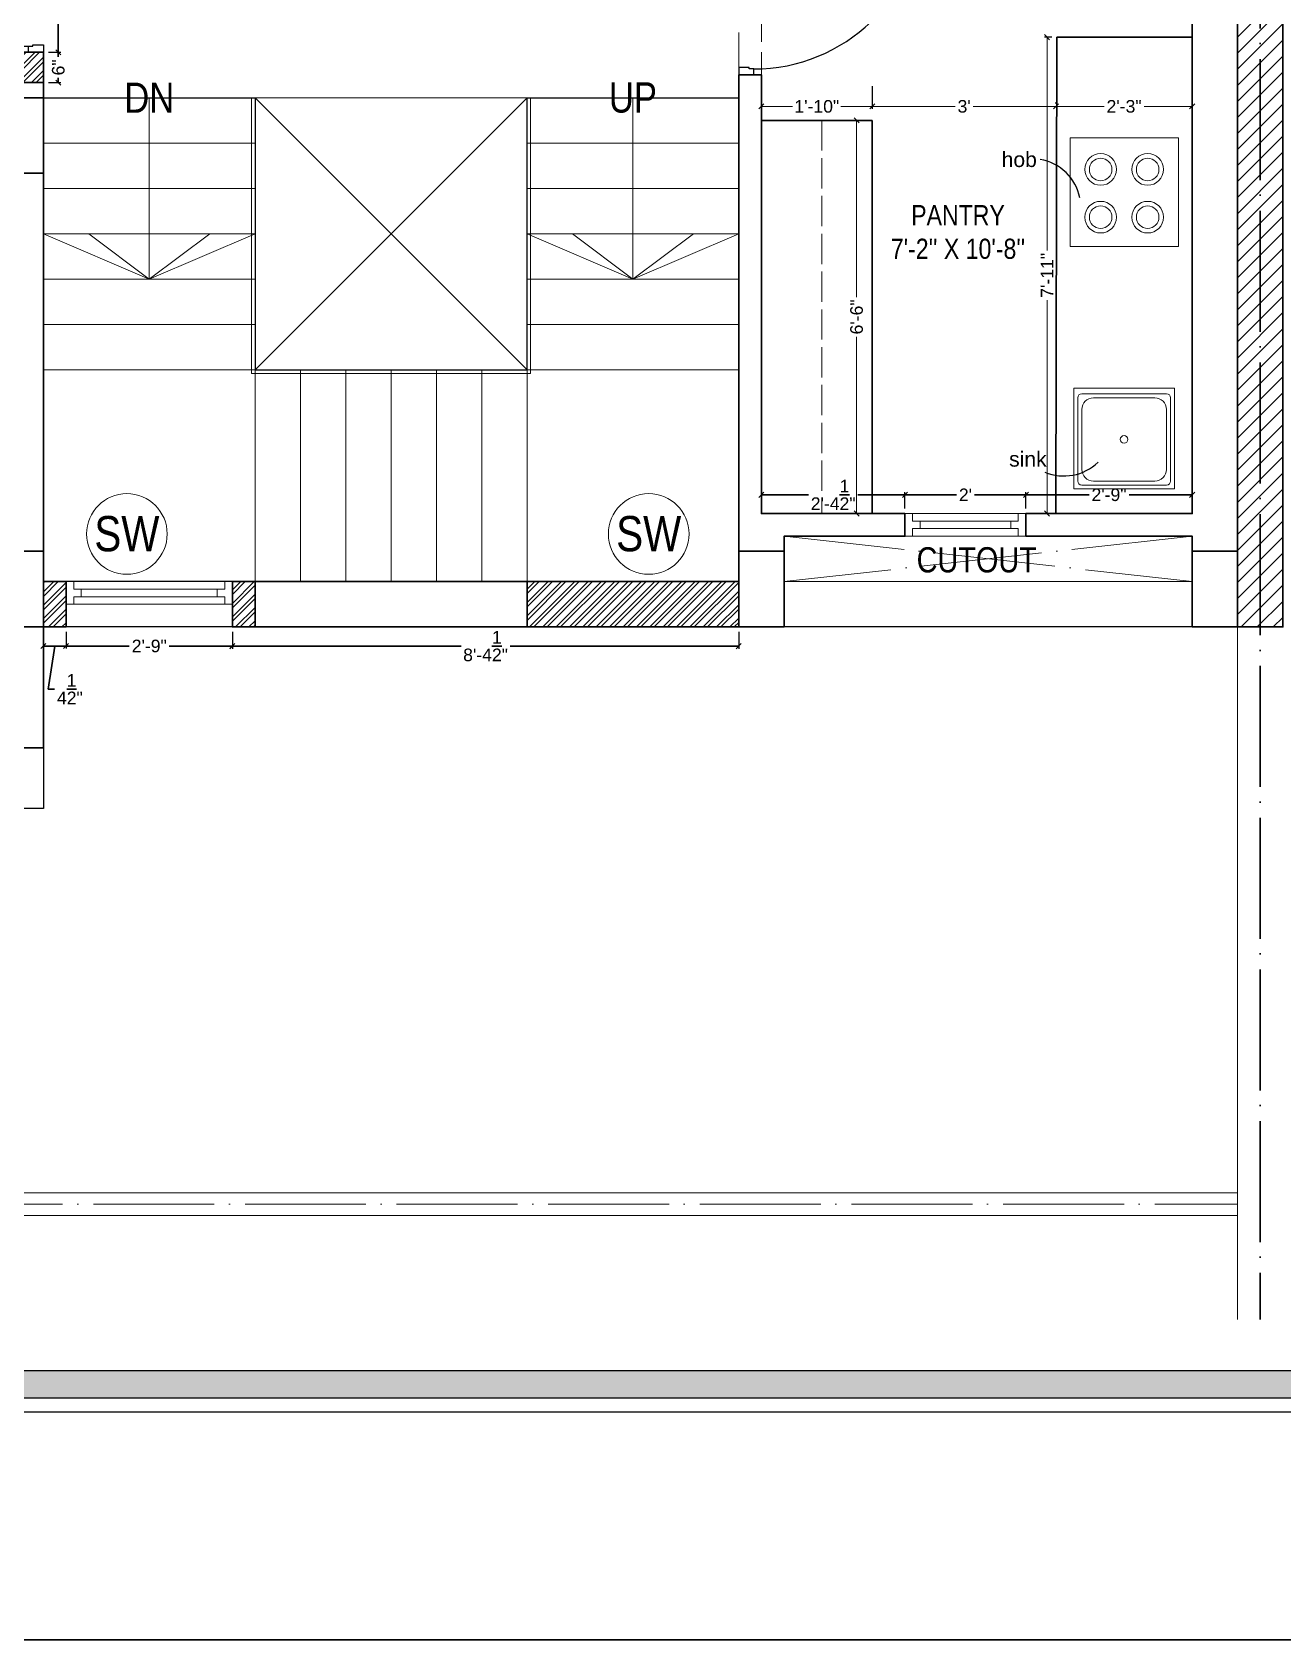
# Model space of a CAD drawing. Header units: millimetres. Extents: x 56222 to 154870, y -177588 to -121287.
# Drawn here: x 149229.4 to 149477.6, y -177588 to -177269 of the extents above; entities that cross this region are included whole.
import ezdxf

# ---------------------------------------------------------------- set-up
doc = ezdxf.new("R2010")
doc.units = ezdxf.units.MM
doc.header["$MEASUREMENT"] = 0
doc.header["$PDMODE"] = 35
doc.linetypes.add('ACAD_ISO02W100', pattern=[15, 12, -3])
doc.linetypes.add('ACAD_ISO04W100', pattern=[30, 24, -3, 0, -3])
doc.layers.get('Defpoints').update_dxf_attribs({"color": 220})
for name, color, linetype in [('AR DOOR', 40, 'Continuous'), ('AR ELE-5', 134, 'Continuous'), ('str coll', 6, 'Continuous')]:
    doc.layers.add(name, color=color, linetype=linetype)
for name, color, linetype, lineweight in [('COLUMN', 1, 'Continuous', 30), ('dim05', 1, 'Continuous', 13), ('FIRST FLOOR', 7, 'Continuous', 9), ('FIRST FLOOR ( TEXT )', 7, 'Continuous', 9), ('FIRST FLOOR_( PLine )_', 251, 'Continuous', 30), ('FIRST FLOOR_( STAIR )', 251, 'Continuous', 9), ('FURNITURE', 32, 'Continuous', 9), ('GROUND FLOOR', 7, 'Continuous', 9), ('GROUND FLOOR  ( DIM )', 7, 'Continuous', 9), ('GROUND FLOOR  ( HATCH )', 251, 'Continuous', 9), ('GROUND FLOOR  ( PLINE )', 251, 'Continuous', 30), ('Labelling', 1, 'Continuous', 25), ('NAME PLATE', 7, 'Continuous', 25), ('SECOND FLOOR ( DW_RAIL )', 7, 'Continuous', 9), ('wall', 7, 'Continuous', 30), ('X_PLOT', 1, 'Continuous', 9), ('XX~SLAB ( BEAM )~ ( DIM )', 7, 'Continuous', 9)]:
    doc.layers.add(name, color=color, linetype=linetype, lineweight=lineweight)
doc.layers.add('XX~SLAB ( PLINE )', color=251, linetype='Continuous', plot=False)
doc.styles.add('Arial', font='arial.ttf')
doc.styles.add("Cn_BT_0'-0", font='swissc.ttf')
doc.styles.add('Cn_BT_7', font='swissc.ttf', dxfattribs={"height": 7})
doc.styles.add('KATHA', font='swissc.ttf')
doc.styles.get("Standard").update_dxf_attribs({"font": 'arial.ttf', "height": 6})
doc.styles.add('style4', font='ARIALN.TTF')
doc.dimstyles.new('ISO-25', dxfattribs={"dimtxt": 2.5, "dimasz": 1, "dimexe": 0.5, "dimexo": 1, "dimtad": 0, "dimdec": 1, "dimlunit": 4, "dimtxsty": 'Standard', "dimblk": 'OBLIQUE', "dimcen": 2.5, "dimclrd": 1, "dimclre": 1, "dimclrt": 5, "dimadec": 0, "dimazin": 0, "dimtfac": 1, "dimtdec": 1, "dimtmove": 0, "dimatfit": 3, "dimfxl": 1, "dimlwd": -1, "dimarcsym": 0})

# ---------------------------------------------------------------- blocks, each defined once
blk = doc.blocks.new('LAYOUT FILE')
at = {"layer": 'NAME PLATE', "true_color": 0xd39e00}
h = blk.add_hatch(color=42, dxfattribs=at)
h.paths.add_polyline_path([(3346889.83, -513806.18), (3346889.83, -514260.7), (3347535.56, -514260.7), (3347535.56, -513806.18)])
h.paths.add_polyline_path([(3346894.36, -513810.71), (3347531.03, -513810.71), (3347531.03, -514256.17), (3346894.36, -514256.17)], flags=16)
at = {"layer": 'NAME PLATE', "color": 42, "true_color": 0xd39e00}
for points in [[(3346887.56, -513803.91), (3347537.83, -513803.91), (3347537.83, -514262.96), (3346887.56, -514262.96)], [(3346889.83, -513806.18), (3347535.56, -513806.18), (3347535.56, -514260.7), (3346889.83, -514260.7)], [(3346894.36, -513810.71), (3347531.03, -513810.71), (3347531.03, -514256.17), (3346894.36, -514256.17)]]:
    blk.add_lwpolyline(points, close=True, dxfattribs=at)
blk = doc.blocks.new('*U255')
for points in [[(0, 0), (0, 1120), (-30, 1120), (-30, 0)], [(40, 0), (0, 0), (0, -30), (-10, -30), (-10, -100), (40, -100)], [(-1160, 0), (-1120, 0), (-1120, -30), (-1110, -30), (-1110, -100), (-1160, -100)]]:
    blk.add_lwpolyline(points, close=True)
at = {"layer": 'AR ELE-5', "linetype": 'ByBlock', "ltscale": 15}
blk.add_arc((2, -1), 1122, 92.373, 179.9653, dxfattribs=at)
blk = doc.blocks.new('*U256')
for points in [[(-1160, 0), (-1120, 0), (-1120, 30), (-1110, 30), (-1110, 100), (-1160, 100)], [(0, 0), (0, -1120), (-30, -1120), (-30, 0)], [(40, 0), (0, 0), (0, 30), (-10, 30), (-10, 100), (40, 100)]]:
    blk.add_lwpolyline(points, close=True)
at = {"layer": 'AR ELE-5', "linetype": 'ByBlock', "ltscale": 15}
blk.add_arc((2, 1), 1122, 180.0347, 267.627, dxfattribs=at)
blk = doc.blocks.new("SINK 20'' X 20''")
at = {"layer": 'FURNITURE'}
for p, q in [((3351628.98, -518299.55), (3351628.98, -518283)), ((3351629.75, -518282.23), (3351646.6, -518282.23)), ((3351632.08, -518283), (3351644.24, -518283)), ((3351647.38, -518283), (3351647.38, -518299.55)), ((3351629.75, -518297.22), (3351629.75, -518285.33)), ((3351646.57, -518285.33), (3351646.57, -518297.22)), ((3351644.24, -518299.55), (3351632.08, -518299.55)), ((3351646.6, -518300.32), (3351629.75, -518300.32))]:
    blk.add_line(p, q, dxfattribs=at)
blk.add_lwpolyline([(3351648.16, -518281.09), (3351628.16, -518281.09), (3351628.16, -518301.09), (3351648.16, -518301.09)], close=True, dxfattribs=at)
blk.add_circle((3351638.16, -518291.28), 0.762, dxfattribs=at)
for centre, radius, start, end in [((3351629.75, -518283), 0.775, 90, 180), ((3351632.08, -518285.33), 2.32, 90, 180), ((3351644.24, -518285.33), 2.32, 0, 90), ((3351646.6, -518283), 0.775, 0, 90), ((3351629.75, -518299.55), 0.775, 180, 270), ((3351632.08, -518297.22), 2.32, 180, 270), ((3351644.24, -518297.22), 2.32, 270, 0), ((3351646.6, -518299.55), 0.775, 270, 0)]:
    blk.add_arc(centre, radius, start, end, dxfattribs=at)
blk = doc.blocks.new('sf sfs')
at = {"layer": 'FURNITURE'}
blk.add_line((3348685.97, -514612.12), (3348664.42, -514612.12), dxfattribs=at)
blk.add_lwpolyline([(3348664.42, -514612.12), (3348664.42, -514590.57), (3348685.97, -514590.57), (3348685.97, -514612.12)], dxfattribs=at)
for centre, radius in [((3348670.49, -514596.83), 3.14), ((3348670.49, -514596.83), 2.24), ((3348679.82, -514596.83), 3.14), ((3348679.82, -514596.83), 2.24), ((3348670.49, -514606.3), 3.14), ((3348670.49, -514606.3), 2.24), ((3348679.82, -514606.3), 3.14), ((3348679.82, -514606.3), 2.24)]:
    blk.add_circle(centre, radius, dxfattribs=at)
blk = doc.blocks.new('_Oblique')
at = {"layer": 'wall', "color": 0, "lineweight": -2}
blk.add_line((-0.5, -0.5), (0.5, 0.5), dxfattribs=at)
blk = doc.blocks.new('*D445')
at = {"layer": 'Defpoints', "color": 0, "transparency": 16777216}
for p in [(149374.14, -177278.73), (149396.14, -177278.73), (149396.14, -177283.78)]:
    blk.add_point(p, dxfattribs=at)
at = {"layer": 'dim05', "color": 1, "linetype": 'Continuous', "lineweight": -2, "transparency": 16777216}
for p, q in [((149374.14, -177279.73), (149374.14, -177284.28)), ((149396.14, -177279.73), (149396.14, -177284.28))]:
    blk.add_line(p, q, dxfattribs=at)
at = {"layer": 'dim05', "color": 1, "linetype": 'Continuous', "transparency": 16777216}
for p, q in [((149374.14, -177283.78), (149380.34, -177283.78)), ((149396.14, -177283.78), (149389.94, -177283.78))]:
    blk.add_line(p, q, dxfattribs=at)
at = {"layer": 'dim05', "color": 1, "transparency": 16777216, "rotation": 180}
blk.add_blockref('_Oblique', (149374.14, -177283.78), dxfattribs=at)
at = {"layer": 'dim05', "color": 1, "transparency": 16777216}
blk.add_blockref('_Oblique', (149396.14, -177283.78), dxfattribs=at)
at = {"layer": 'dim05', "color": 5, "lineweight": 25, "transparency": 16777216, "insert": (149385.14, -177283.78), "char_height": 2.5, "attachment_point": 5, "style": 'Arial'}
blk.add_mtext('1\'-10"', dxfattribs=at)
blk = doc.blocks.new('*D446')
at = {"layer": 'Defpoints', "color": 0, "transparency": 16777216}
for p in [(149396.14, -177278.73), (149432.61, -177283.78), (149432.61, -177283.9)]:
    blk.add_point(p, dxfattribs=at)
at = {"layer": 'dim05', "color": 1, "linetype": 'Continuous', "lineweight": -2, "transparency": 16777216}
for p, q in [((149396.14, -177279.73), (149396.14, -177284.28)), ((149432.61, -177282.9), (149432.61, -177283.28))]:
    blk.add_line(p, q, dxfattribs=at)
at = {"layer": 'dim05', "color": 1, "linetype": 'Continuous', "transparency": 16777216}
for p, q in [((149396.14, -177283.78), (149412.6, -177283.78)), ((149432.61, -177283.78), (149416.15, -177283.78))]:
    blk.add_line(p, q, dxfattribs=at)
at = {"layer": 'dim05', "color": 1, "transparency": 16777216, "rotation": 180}
blk.add_blockref('_Oblique', (149396.14, -177283.78), dxfattribs=at)
at = {"layer": 'dim05', "color": 1, "transparency": 16777216}
blk.add_blockref('_Oblique', (149432.61, -177283.78), dxfattribs=at)
at = {"layer": 'dim05', "color": 5, "lineweight": 25, "transparency": 16777216, "insert": (149414.38, -177283.78), "char_height": 2.5, "attachment_point": 5, "style": 'Arial'}
blk.add_mtext("3'", dxfattribs=at)
blk = doc.blocks.new('*D447')
at = {"layer": 'Defpoints', "color": 0, "transparency": 16777216}
for p in [(149432.61, -177283.9), (149459.64, -177283.78), (149459.64, -177284.16)]:
    blk.add_point(p, dxfattribs=at)
at = {"layer": 'dim05', "color": 1, "linetype": 'Continuous', "lineweight": -2, "transparency": 16777216}
for p, q in [((149432.61, -177282.9), (149432.61, -177283.28)), ((149459.64, -177283.16), (149459.64, -177283.28))]:
    blk.add_line(p, q, dxfattribs=at)
at = {"layer": 'dim05', "color": 1, "linetype": 'Continuous', "transparency": 16777216}
for p, q in [((149432.61, -177283.78), (149442.16, -177283.78)), ((149459.64, -177283.78), (149450.1, -177283.78))]:
    blk.add_line(p, q, dxfattribs=at)
at = {"layer": 'dim05', "color": 1, "transparency": 16777216, "rotation": 180}
blk.add_blockref('_Oblique', (149432.61, -177283.78), dxfattribs=at)
at = {"layer": 'dim05', "color": 1, "transparency": 16777216}
blk.add_blockref('_Oblique', (149459.64, -177283.78), dxfattribs=at)
at = {"layer": 'dim05', "color": 5, "lineweight": 25, "transparency": 16777216, "insert": (149446.13, -177283.78), "char_height": 2.5, "attachment_point": 5, "style": 'Arial'}
blk.add_mtext('2\'-3"', dxfattribs=at)
blk = doc.blocks.new('*D448')
at = {"layer": 'Defpoints', "color": 0, "transparency": 16777216}
for p in [(149396.14, -177286.54), (149393.04, -177364.54), (149396.14, -177364.54)]:
    blk.add_point(p, dxfattribs=at)
at = {"layer": 'dim05', "color": 1, "linetype": 'Continuous', "lineweight": -2, "transparency": 16777216}
for p, q in [((149395.14, -177286.54), (149392.54, -177286.54)), ((149395.14, -177364.54), (149392.54, -177364.54))]:
    blk.add_line(p, q, dxfattribs=at)
at = {"layer": 'dim05', "color": 1, "linetype": 'Continuous', "transparency": 16777216}
for p, q in [((149393.04, -177286.54), (149393.04, -177321.59)), ((149393.04, -177364.54), (149393.04, -177329.5))]:
    blk.add_line(p, q, dxfattribs=at)
at = {"layer": 'dim05', "color": 1, "transparency": 16777216}
for p, rotation in [((149393.04, -177286.54), 90), ((149393.04, -177364.54), 270)]:
    blk.add_blockref('_Oblique', p, dxfattribs=dict(at, rotation=rotation))
at = {"layer": 'dim05', "color": 5, "lineweight": 25, "transparency": 16777216, "insert": (149393.04, -177325.54), "char_height": 2.5, "attachment_point": 5, "rotation": 90, "style": 'Arial'}
blk.add_mtext('6\'-6"', dxfattribs=at)
blk = doc.blocks.new('*D449')
at = {"layer": 'Defpoints', "color": 0, "transparency": 16777216}
for p in [(149432.77, -177270.04), (149430.85, -177364.54), (149432.64, -177364.54)]:
    blk.add_point(p, dxfattribs=at)
at = {"layer": 'dim05', "color": 1, "linetype": 'Continuous', "lineweight": -2, "transparency": 16777216}
for p, q in [((149431.77, -177270.04), (149430.35, -177270.04)), ((149431.64, -177364.54), (149430.35, -177364.54))]:
    blk.add_line(p, q, dxfattribs=at)
at = {"layer": 'dim05', "color": 1, "linetype": 'Continuous', "transparency": 16777216}
for p, q in [((149430.85, -177270.04), (149430.85, -177312.38)), ((149430.85, -177364.54), (149430.85, -177322.2))]:
    blk.add_line(p, q, dxfattribs=at)
at = {"layer": 'dim05', "color": 1, "transparency": 16777216}
for p, rotation in [((149430.85, -177270.04), 90), ((149430.85, -177364.54), 270)]:
    blk.add_blockref('_Oblique', p, dxfattribs=dict(at, rotation=rotation))
at = {"layer": 'dim05', "color": 5, "lineweight": 25, "transparency": 16777216, "insert": (149430.85, -177317.29), "char_height": 2.5, "attachment_point": 5, "rotation": 90, "style": 'Arial'}
blk.add_mtext('7\'-11"', dxfattribs=at)
blk = doc.blocks.new('*D501')
at = {"layer": 'Defpoints', "color": 0, "transparency": 16777216}
for p in [(149236.14, -177387.04), (149269.14, -177387.04), (149269.14, -177390.84)]:
    blk.add_point(p, dxfattribs=at)
at = {"layer": 'dim05', "color": 5, "linetype": 'Continuous', "lineweight": -2, "transparency": 16777216}
for p, q in [((149236.14, -177388.04), (149236.14, -177391.34)), ((149269.14, -177388.04), (149269.14, -177391.34))]:
    blk.add_line(p, q, dxfattribs=at)
at = {"layer": 'dim05', "color": 5, "linetype": 'Continuous', "lineweight": 30, "transparency": 16777216}
for p, q in [((149236.14, -177390.84), (149248.67, -177390.84)), ((149269.14, -177390.84), (149256.61, -177390.84))]:
    blk.add_line(p, q, dxfattribs=at)
at = {"layer": 'dim05', "color": 5, "lineweight": 30, "transparency": 16777216, "rotation": 180}
blk.add_blockref('_Oblique', (149236.14, -177390.84), dxfattribs=at)
at = {"layer": 'dim05', "color": 5, "lineweight": 30, "transparency": 16777216}
blk.add_blockref('_Oblique', (149269.14, -177390.84), dxfattribs=at)
at = {"layer": 'dim05', "color": 5, "lineweight": 30, "transparency": 16777216, "insert": (149252.64, -177390.84), "char_height": 2.5, "attachment_point": 5, "style": 'Arial'}
blk.add_mtext('2\'-9"', dxfattribs=at)
blk = doc.blocks.new('*D502')
at = {"layer": 'Defpoints', "color": 0, "transparency": 16777216}
for p in [(149402.64, -177360.84), (149374.14, -177364.54), (149402.64, -177364.54)]:
    blk.add_point(p, dxfattribs=at)
at = {"layer": 'dim05', "color": 5, "linetype": 'Continuous', "lineweight": -2, "transparency": 16777216}
for p, q in [((149374.14, -177363.54), (149374.14, -177360.34)), ((149402.64, -177363.54), (149402.64, -177360.34))]:
    blk.add_line(p, q, dxfattribs=at)
at = {"layer": 'dim05', "color": 5, "linetype": 'Continuous', "lineweight": 30, "transparency": 16777216}
for p, q in [((149374.14, -177360.84), (149383.51, -177360.84)), ((149402.64, -177360.84), (149393.27, -177360.84))]:
    blk.add_line(p, q, dxfattribs=at)
at = {"layer": 'dim05', "color": 5, "lineweight": 30, "transparency": 16777216, "rotation": 180}
blk.add_blockref('_Oblique', (149374.14, -177360.84), dxfattribs=at)
at = {"layer": 'dim05', "color": 5, "lineweight": 30, "transparency": 16777216}
blk.add_blockref('_Oblique', (149402.64, -177360.84), dxfattribs=at)
at = {"layer": 'dim05', "color": 5, "lineweight": 30, "transparency": 16777216, "insert": (149388.39, -177360.84), "char_height": 2.5, "attachment_point": 5, "style": 'Arial'}
blk.add_mtext('2\'-4{\\H1x;\\S1/2;}"', dxfattribs=at)
blk = doc.blocks.new('*D503')
at = {"layer": 'Defpoints', "color": 0, "transparency": 16777216}
for p in [(149426.64, -177360.84), (149402.64, -177364.54), (149426.64, -177364.54)]:
    blk.add_point(p, dxfattribs=at)
at = {"layer": 'dim05', "color": 5, "linetype": 'Continuous', "lineweight": -2, "transparency": 16777216}
for p, q in [((149402.64, -177363.54), (149402.64, -177360.34)), ((149426.64, -177363.54), (149426.64, -177360.34))]:
    blk.add_line(p, q, dxfattribs=at)
at = {"layer": 'dim05', "color": 5, "linetype": 'Continuous', "lineweight": 30, "transparency": 16777216}
for p, q in [((149402.64, -177360.84), (149412.84, -177360.84)), ((149426.64, -177360.84), (149416.44, -177360.84))]:
    blk.add_line(p, q, dxfattribs=at)
at = {"layer": 'dim05', "color": 5, "lineweight": 30, "transparency": 16777216, "rotation": 180}
blk.add_blockref('_Oblique', (149402.64, -177360.84), dxfattribs=at)
at = {"layer": 'dim05', "color": 5, "lineweight": 30, "transparency": 16777216}
blk.add_blockref('_Oblique', (149426.64, -177360.84), dxfattribs=at)
at = {"layer": 'dim05', "color": 5, "lineweight": 30, "transparency": 16777216, "insert": (149414.64, -177360.84), "char_height": 2.5, "attachment_point": 5, "style": 'Arial'}
blk.add_mtext("2'", dxfattribs=at)
blk = doc.blocks.new('*D504')
at = {"layer": 'Defpoints', "color": 0, "transparency": 16777216}
for p in [(149459.64, -177360.84), (149426.64, -177364.54), (149459.64, -177364.54)]:
    blk.add_point(p, dxfattribs=at)
at = {"layer": 'dim05', "color": 5, "linetype": 'Continuous', "lineweight": -2, "transparency": 16777216}
for p, q in [((149426.64, -177363.54), (149426.64, -177360.34)), ((149459.64, -177363.54), (149459.64, -177360.34))]:
    blk.add_line(p, q, dxfattribs=at)
at = {"layer": 'dim05', "color": 5, "linetype": 'Continuous', "lineweight": 30, "transparency": 16777216}
for p, q in [((149426.64, -177360.84), (149439.17, -177360.84)), ((149459.64, -177360.84), (149447.11, -177360.84))]:
    blk.add_line(p, q, dxfattribs=at)
at = {"layer": 'dim05', "color": 5, "lineweight": 30, "transparency": 16777216, "rotation": 180}
blk.add_blockref('_Oblique', (149426.64, -177360.84), dxfattribs=at)
at = {"layer": 'dim05', "color": 5, "lineweight": 30, "transparency": 16777216}
blk.add_blockref('_Oblique', (149459.64, -177360.84), dxfattribs=at)
at = {"layer": 'dim05', "color": 5, "lineweight": 30, "transparency": 16777216, "insert": (149443.14, -177360.84), "char_height": 2.5, "attachment_point": 5, "style": 'Arial'}
blk.add_mtext('2\'-9"', dxfattribs=at)
blk = doc.blocks.new('*D505')
at = {"layer": 'Defpoints', "color": 0, "transparency": 16777216}
for p in [(149269.14, -177387.04), (149369.64, -177387.04), (149369.64, -177390.86)]:
    blk.add_point(p, dxfattribs=at)
at = {"layer": 'dim05', "color": 5, "linetype": 'Continuous', "lineweight": -2, "transparency": 16777216}
for p, q in [((149269.14, -177388.04), (149269.14, -177391.36)), ((149369.64, -177388.04), (149369.64, -177391.36))]:
    blk.add_line(p, q, dxfattribs=at)
at = {"layer": 'dim05', "color": 5, "linetype": 'Continuous', "lineweight": 30, "transparency": 16777216}
for p, q in [((149269.14, -177390.86), (149314.53, -177390.86)), ((149369.64, -177390.86), (149324.25, -177390.86))]:
    blk.add_line(p, q, dxfattribs=at)
at = {"layer": 'dim05', "color": 5, "lineweight": 30, "transparency": 16777216, "rotation": 180}
blk.add_blockref('_Oblique', (149269.14, -177390.86), dxfattribs=at)
at = {"layer": 'dim05', "color": 5, "lineweight": 30, "transparency": 16777216}
blk.add_blockref('_Oblique', (149369.64, -177390.86), dxfattribs=at)
at = {"layer": 'dim05', "color": 5, "lineweight": 30, "transparency": 16777216, "insert": (149319.39, -177390.86), "char_height": 2.5, "attachment_point": 5, "style": 'Arial'}
blk.add_mtext('8\'-4{\\H1x;\\S1/2;}"', dxfattribs=at)
blk = doc.blocks.new('*D511')
at = {"layer": 'Defpoints', "color": 0, "transparency": 16777216}
for p in [(149231.64, -177273.04), (149234.59, -177273.04), (149231.64, -177279.04)]:
    blk.add_point(p, dxfattribs=at)
at = {"layer": 'dim05', "color": 5, "linetype": 'Continuous', "lineweight": -2, "transparency": 16777216}
for p, q in [((149232.64, -177273.04), (149235.09, -177273.04)), ((149232.64, -177279.04), (149235.09, -177279.04))]:
    blk.add_line(p, q, dxfattribs=at)
at = {"layer": 'dim05', "color": 5, "linetype": 'Continuous', "lineweight": 30, "transparency": 16777216}
for p, q in [((149234.59, -177273.04), (149234.59, -177273.97)), ((149234.59, -177279.04), (149234.59, -177278.11))]:
    blk.add_line(p, q, dxfattribs=at)
at = {"layer": 'dim05', "color": 5, "lineweight": 30, "transparency": 16777216}
for p, rotation in [((149234.59, -177273.04), 90), ((149234.59, -177279.04), 270)]:
    blk.add_blockref('_Oblique', p, dxfattribs=dict(at, rotation=rotation))
at = {"layer": 'dim05', "color": 5, "lineweight": 30, "transparency": 16777216, "insert": (149234.59, -177276.04), "char_height": 2.5, "attachment_point": 5, "rotation": 90, "style": 'Arial'}
blk.add_mtext('6"', dxfattribs=at)
blk = doc.blocks.new('*D512')
at = {"layer": 'Defpoints', "color": 0, "transparency": 16777216}
for p in [(149234.59, -177237.04), (149234.59, -177237.04), (149231.64, -177273.04)]:
    blk.add_point(p, dxfattribs=at)
at = {"layer": 'dim05', "color": 5, "linetype": 'Continuous', "lineweight": 30, "transparency": 16777216}
for p, q in [((149234.59, -177237.04), (149234.59, -177253.27)), ((149234.59, -177273.04), (149234.59, -177256.82))]:
    blk.add_line(p, q, dxfattribs=at)
at = {"layer": 'dim05', "color": 5, "linetype": 'Continuous', "lineweight": -2, "transparency": 16777216}
for p, q in [((149235.59, -177237.04), (149235.09, -177237.04)), ((149232.64, -177273.04), (149235.09, -177273.04))]:
    blk.add_line(p, q, dxfattribs=at)
at = {"layer": 'dim05', "color": 5, "lineweight": 30, "transparency": 16777216}
for p, rotation in [((149234.59, -177237.04), 90), ((149234.59, -177273.04), 270)]:
    blk.add_blockref('_Oblique', p, dxfattribs=dict(at, rotation=rotation))
at = {"layer": 'dim05', "color": 5, "lineweight": 30, "transparency": 16777216, "insert": (149234.59, -177255.04), "char_height": 2.5, "attachment_point": 5, "rotation": 90, "style": 'Arial'}
blk.add_mtext("3'", dxfattribs=at)
blk = doc.blocks.new('*D573')
at = {"layer": 'Defpoints', "color": 0, "transparency": 16777216}
for p in [(149231.64, -177387.04), (149236.14, -177387.04), (149231.64, -177390.84)]:
    blk.add_point(p, dxfattribs=at)
at = {"layer": 'dim05', "color": 5, "linetype": 'Continuous', "lineweight": -2, "transparency": 16777216}
for p, q in [((149231.64, -177388.04), (149231.64, -177391.34)), ((149236.14, -177388.04), (149236.14, -177391.34))]:
    blk.add_line(p, q, dxfattribs=at)
at = {"layer": 'dim05', "color": 5, "linetype": 'Continuous', "lineweight": 30, "transparency": 16777216}
for p, q in [((149236.14, -177390.84), (149231.64, -177390.84)), ((149233.89, -177390.84), (149232.6, -177399.38)), ((149232.6, -177399.38), (149233.85, -177399.38))]:
    blk.add_line(p, q, dxfattribs=at)
at = {"layer": 'dim05', "color": 5, "lineweight": 30, "transparency": 16777216, "rotation": 180}
blk.add_blockref('_Oblique', (149231.64, -177390.84), dxfattribs=at)
at = {"layer": 'dim05', "color": 5, "lineweight": 30, "transparency": 16777216}
blk.add_blockref('_Oblique', (149236.14, -177390.84), dxfattribs=at)
at = {"layer": 'dim05', "color": 5, "lineweight": 30, "transparency": 16777216, "insert": (149236.88, -177399.38), "char_height": 2.5, "attachment_point": 5, "style": 'Arial'}
blk.add_mtext('4{\\H1x;\\S1/2;}"', dxfattribs=at)

msp = doc.modelspace()

# ---------------------------------------------------------------- hatches: boundary and pattern name
at = {"layer": 'GROUND FLOOR  ( HATCH )'}
h = msp.add_hatch(dxfattribs=at)
h.set_pattern_fill('ANSI31', color=6, scale=18, style=0)
h.set_pattern_definition([(45, (32936.9576, -14773.8683), (-1.590990258, 1.590990258), [])])
h.paths.add_polyline_path([(149477.6435, -177043.5427), (149468.6435, -177043.5427), (149468.6436, -177387.0427), (149477.6435, -177387.0427)])
at = {"layer": 'GROUND FLOOR  ( PLINE )', "lineweight": 5}
h = msp.add_hatch(dxfattribs=at)
h.set_pattern_fill('ANSI32', color=3, scale=5)
h.paths.add_polyline_path([(149231.6435, -177273.0427), (149227.1435, -177273.0427), (149227.1435, -177279.0427), (149231.6435, -177279.0427)])
h = msp.add_hatch(dxfattribs=at)
h.set_pattern_fill('ANSI32', color=3, scale=5)
h.paths.add_polyline_path([(149236.1435, -177378.0427), (149231.6435, -177378.0427), (149231.6435, -177387.0427), (149236.1435, -177387.0427)])
h.paths.add_polyline_path([(149273.6435, -177378.0427), (149269.1435, -177378.0427), (149269.1435, -177387.0427), (149273.6435, -177387.0427)])
h.paths.add_polyline_path([(149369.6435, -177378.0427), (149327.6435, -177378.0427), (149327.6435, -177387.0427), (149369.6435, -177387.0427)])
h.paths.add_polyline_path([(149369.6435, -177378.0427), (149369.6435, -177387.0427)], flags=17)

# ---------------------------------------------------------------- linework, layer by layer
at = {"layer": 'COLUMN'}
for points in [[(149222.6435, -177282.0427), (149231.6435, -177282.0427), (149231.6435, -177297.0427), (149222.6435, -177297.0427)], [(149222.6435, -177372.0427), (149231.6435, -177372.0427), (149231.6435, -177387.0427), (149222.6435, -177387.0427)], [(149369.6435, -177372.0427), (149378.6435, -177372.0427), (149378.6435, -177387.0427), (149369.6435, -177387.0427)], [(149459.6435, -177372.0427), (149468.6435, -177372.0427), (149468.6435, -177387.0427), (149459.6435, -177387.0427)]]:
    msp.add_lwpolyline(points, close=True, dxfattribs=at)
at = {"layer": 'FIRST FLOOR'}
for p, q in [((149468.6435, -177076.5427), (149468.6435, -177387.0427)), ((149459.6435, -177237.0427), (149459.6435, -177364.5427)), ((149231.6435, -177411.0427), (149231.6435, -177273.0427)), ((149369.6435, -177277.5427), (149374.1435, -177277.5427)), ((149369.6435, -177279.0427), (149369.6435, -177387.0427)), ((149374.1435, -177279.0427), (149374.1435, -177364.5427)), ((149231.6435, -177297.0427), (149227.1435, -177297.0427)), ((149374.1435, -177364.5427), (149459.6435, -177364.5427)), ((149402.6385, -177369.0427), (149402.6385, -177364.5427)), ((149402.6385, -177369.0427), (149402.6385, -177364.5427)), ((149426.6385, -177364.5427), (149426.6385, -177369.0427)), ((149402.6385, -177369.0427), (149459.6435, -177369.0427)), ((149459.6435, -177369.0427), (149459.6435, -177387.0427)), ((149369.6435, -177378.0427), (149231.6435, -177378.0427)), ((149273.6435, -177378.0427), (149273.6435, -177387.0427)), ((149459.6435, -177378.0427), (149378.6435, -177378.0427)), ((149468.6435, -177387.0427), (149222.6435, -177387.0427))]:
    msp.add_line(p, q, dxfattribs=at)
at = {"layer": 'FIRST FLOOR', "linetype": 'ACAD_ISO02W100', "ltscale": 0.7}
msp.add_lwpolyline([(149374.1435, -177277.5427), (149369.6435, -177277.5427), (149369.6435, -177241.5427), (149374.1435, -177241.5427)], close=True, dxfattribs=at)
at = {"layer": 'FIRST FLOOR_( PLine )_'}
for points in [[(149468.6435, -177076.5427), (149423.6435, -177076.5427), (149423.6435, -177081.0427), (149459.6435, -177081.0427), (149459.6435, -177232.5427), (149369.6435, -177232.5427), (149369.6435, -177237.0427), (149459.6435, -177237.0427), (149459.6435, -177364.5427), (149426.6385, -177364.5427), (149426.6385, -177369.0427), (149459.6435, -177369.0427), (149459.6435, -177387.0427), (149468.6435, -177387.0427)], [(149374.1435, -177277.5427), (149369.6435, -177277.5427), (149369.6435, -177387.0427), (149374.1435, -177387.0427), (149378.6435, -177387.0427), (149378.6435, -177369.0427), (149402.6385, -177369.0427), (149402.6385, -177364.5427), (149374.1435, -177364.5427)], [(149231.6435, -177279.0427), (149227.1435, -177279.0427), (149227.1435, -177346.5427), (149206.1435, -177346.5427), (149206.1435, -177351.0427), (149227.1435, -177351.0427), (149227.1435, -177411.0427), (149231.6435, -177411.0427)], [(149327.6435, -177378.0427), (149273.6435, -177378.0427), (149273.6435, -177382.5427), (149273.6435, -177387.0427), (149327.6435, -177387.0427)]]:
    msp.add_lwpolyline(points, close=True, dxfattribs=at)
at = {"layer": 'FIRST FLOOR_( STAIR )'}
for p, q in [((149273.6435, -177282.0427), (149231.6435, -177282.0427)), ((149273.6435, -177282.0427), (149273.6435, -177378.0427)), ((149369.6435, -177282.0427), (149327.6435, -177282.0427)), ((149327.6435, -177282.0427), (149327.6435, -177378.0427)), ((149273.6435, -177291.0427), (149231.6435, -177291.0427)), ((149369.6435, -177291.0427), (149327.6435, -177291.0427)), ((149273.6435, -177300.0427), (149231.6435, -177300.0427)), ((149369.6435, -177300.0427), (149327.6435, -177300.0427)), ((149273.6435, -177309.0427), (149231.6435, -177309.0427)), ((149369.6435, -177309.0427), (149327.6435, -177309.0427)), ((149273.6435, -177318.0427), (149231.6435, -177318.0427)), ((149369.6435, -177318.0427), (149327.6435, -177318.0427)), ((149273.6435, -177327.0427), (149231.6435, -177327.0427)), ((149369.6435, -177327.0427), (149327.6435, -177327.0427)), ((149369.6435, -177336.0427), (149231.6435, -177336.0427)), ((149282.6435, -177336.0427), (149282.6435, -177378.0427)), ((149291.6435, -177336.0427), (149291.6435, -177378.0427)), ((149300.6435, -177336.0427), (149300.6435, -177378.0427)), ((149309.6435, -177336.0427), (149309.6435, -177378.0427)), ((149318.6435, -177336.0427), (149318.6435, -177378.0427))]:
    msp.add_line(p, q, dxfattribs=at)
for points in [[(149252.6435, -177318.0427), (149273.6435, -177309.0427), (149264.6435, -177309.0427), (149252.6435, -177318.0427), (149231.6435, -177309.0427), (149240.6435, -177309.0427), (149252.6435, -177318.0427), (149252.6435, -177282.0427)], [(149348.6435, -177318.0427), (149369.6435, -177309.0427), (149360.6435, -177309.0427), (149348.6435, -177318.0427), (149327.6435, -177309.0427), (149336.6435, -177309.0427), (149348.6435, -177318.0427), (149348.6435, -177282.0427)]]:
    msp.add_lwpolyline(points, dxfattribs=at)
msp.add_lwpolyline([(149272.9435, -177282.0427), (149273.6435, -177282.0427), (149273.6435, -177336.0427), (149327.6435, -177336.0427), (149327.6435, -177282.0427), (149328.3435, -177282.0427), (149328.3435, -177336.7427), (149272.9435, -177336.7427), (149272.9435, -177282.0427)], close=True, dxfattribs=at)
at = {"layer": 'FURNITURE', "lineweight": 30}
for p, q in [((149432.6092, -177364.5427), (149432.7714, -177270.0427)), ((149432.7713, -177270.0427), (149459.6446, -177270.0427)), ((149374.1435, -177286.5427), (149396.1435, -177286.5427)), ((149396.1435, -177286.5427), (149396.1435, -177364.5427))]:
    msp.add_line(p, q, dxfattribs=at)
at = {"layer": 'FURNITURE', "linetype": 'ACAD_ISO02W100', "ltscale": 0.5}
msp.add_line((149386.1435, -177286.5427), (149386.1435, -177364.5427), dxfattribs=at)
at = {"layer": 'GROUND FLOOR'}
for p, q in [((149468.6435, -177003.4938), (149468.6435, -177524.4266)), ((149468.6435, -177387.0427), (149468.6435, -177524.4266)), ((148972.8935, -177499.2927), (149468.6435, -177499.2927)), ((148968.3935, -177503.7927), (149468.6435, -177503.7927))]:
    msp.add_line(p, q, dxfattribs=at)
at = {"layer": 'GROUND FLOOR', "color": 1, "linetype": 'ACAD_ISO04W100'}
for p, q in [((149473.1435, -177003.4938), (149473.1435, -177387.0427)), ((149378.6435, -177369.0427), (149459.6435, -177378.0427)), ((149459.6435, -177369.0427), (149378.6435, -177378.0427))]:
    msp.add_line(p, q, dxfattribs=at)
msp.add_lwpolyline([(149468.6435, -177039.0427), (148970.6435, -177039.0427), (148970.6435, -177501.5427), (149468.6435, -177501.5427)], dxfattribs=at)
at = {"layer": 'GROUND FLOOR', "color": 6, "lineweight": 30}
msp.add_lwpolyline([(149477.6435, -177043.5427), (149468.6435, -177043.5427), (149468.6435, -177387.0427), (149477.6435, -177387.0427)], close=True, dxfattribs=at)
at = {"layer": 'GROUND FLOOR'}
msp.add_lwpolyline([(149273.6435, -177282.0427), (149273.6435, -177336.0427), (149327.6435, -177336.0427), (149327.6435, -177282.0427)], dxfattribs=at)
at = {"layer": 'GROUND FLOOR  ( DIM )', "color": 5}
for centre in [(149248.1969, -177368.5909), (149351.7775, -177368.5909)]:
    msp.add_circle(centre, 8, dxfattribs=at)
at = {"layer": 'GROUND FLOOR  ( PLINE )', "color": 3}
for points in [[(149231.6435, -177279.0427), (149227.1435, -177279.0427), (149227.1435, -177273.0427), (149231.6435, -177273.0427)], [(149231.6435, -177378.0427), (149236.1435, -177378.0427), (149236.1435, -177387.0427), (149231.6435, -177387.0427)], [(149273.6435, -177378.0427), (149269.1435, -177378.0427), (149269.1435, -177387.0427), (149273.6435, -177387.0427)], [(149327.6435, -177378.0427), (149369.6435, -177378.0427), (149369.6435, -177387.0427), (149327.6435, -177387.0427)]]:
    msp.add_lwpolyline(points, close=True, dxfattribs=at)
at = {"layer": 'Labelling', "color": 1}
for centre, radius, start, end in [((149427.8907, -177303.7725), 9.6199, 11.002821, 80.528053), ((149434.1952, -177347.2947), 9.7961, 247.235557, 313.62321)]:
    msp.add_arc(centre, radius, start, end, dxfattribs=at)
at = {"layer": 'SECOND FLOOR ( DW_RAIL )', "color": 3}
for points in [[(149426.6385, -177364.5427), (149425.1385, -177364.5427), (149425.1385, -177366.0427), (149423.6385, -177366.0427), (149423.6385, -177367.5427), (149405.6385, -177367.5427), (149405.6385, -177366.0427), (149404.1385, -177366.0427), (149404.1385, -177364.5427), (149402.6385, -177364.5427), (149402.6385, -177369.0427), (149404.1385, -177369.0427), (149404.1385, -177367.5427), (149405.6385, -177367.5427), (149405.6385, -177366.0427), (149423.6385, -177366.0427), (149423.6385, -177367.5427), (149425.1385, -177367.5427), (149425.1385, -177369.0427), (149426.6385, -177369.0427), (149426.6385, -177364.5427), (149402.6385, -177364.5427), (149402.6385, -177369.0427), (149426.6385, -177369.0427)], [(149269.1435, -177378.0427), (149267.6435, -177378.0427), (149267.6435, -177379.5427), (149266.1435, -177379.5427), (149266.1435, -177381.0427), (149239.1435, -177381.0427), (149239.1435, -177379.5427), (149237.6435, -177379.5427), (149237.6435, -177378.0427), (149236.1435, -177378.0427), (149236.1435, -177382.5427), (149237.6435, -177382.5427), (149237.6435, -177381.0427), (149239.1435, -177381.0427), (149239.1435, -177379.5427), (149266.1435, -177379.5427), (149266.1435, -177381.0427), (149267.6435, -177381.0427), (149267.6435, -177382.5427), (149269.1435, -177382.5427), (149269.1435, -177378.0427), (149236.1435, -177378.0427), (149236.1435, -177382.5427), (149269.1435, -177382.5427)]]:
    msp.add_lwpolyline(points, close=True, dxfattribs=at)
at = {"layer": 'X_PLOT', "linetype": 'ACAD_ISO04W100', "lineweight": 30}
msp.add_line((149473.1435, -177003.4938), (149473.1435, -177524.4266), dxfattribs=at)
at = {"layer": 'XX~SLAB ( BEAM )~ ( DIM )'}
for p, q in [((149273.6435, -177282.0427), (149327.6435, -177282.0427)), ((149273.6435, -177282.0427), (149327.6435, -177336.0427)), ((149273.6435, -177336.0427), (149327.6435, -177282.0427))]:
    msp.add_line(p, q, dxfattribs=at)
at = {"layer": 'XX~SLAB ( BEAM )~ ( DIM )', "color": 1, "lineweight": 30}
msp.add_lwpolyline([(150686.2641, -176934.95), (147853.0086, -176934.95), (147853.0086, -177588.0074), (150686.2641, -177588.0074)], close=True, dxfattribs=at)
at = {"layer": 'XX~SLAB ( PLINE )'}
for points in [[(149063.6435, -177076.5427), (149468.6435, -177076.5426), (149468.6436, -177387.0427), (149459.6435, -177387.0427), (149439.8389, -177387.0427), (149399.5018, -177387.0427), (149374.1435, -177387.0427), (149231.6435, -177387.0427), (149231.6435, -177423.0427), (149063.6435, -177423.0427)], [(149231.6435, -177282.0427), (149273.6435, -177282.0427), (149273.6435, -177336.0427), (149327.6435, -177336.0427), (149327.6435, -177282.0427), (149369.6435, -177282.0427), (149369.6435, -177378.0427), (149231.6435, -177378.0427)]]:
    msp.add_lwpolyline(points, close=True, dxfattribs=at)

# ---------------------------------------------------------------- block references
at = {"lineweight": 35}
msp.add_blockref('sf sfs', (-3199229.0134, 337300.5509), dxfattribs=at)
at = {"layer": 'AR DOOR', "linetype": 'ByBlock', "lineweight": -2, "extrusion": (0, 0, -1), "xscale": -0.02999999999996949, "yscale": 0.02999999999996949, "zscale": -0.02999999999996949, "rotation": 270}
for name, p in [('*U255', (-149228.6435, -177238.2427)), ('*U256', (-149372.6435, -177242.7427))]:
    msp.add_blockref(name, p, dxfattribs=at)
at = {"layer": 'NAME PLATE', "lineweight": 0, "xscale": 1.209046105522275, "yscale": 1.209046105522275, "zscale": 1.209046105522275}
msp.add_blockref('LAYOUT FILE', (-3897665.4119, 444224.8067, 0.1256), dxfattribs=at)
at = {"layer": 'str coll', "lineweight": 5}
msp.add_blockref("SINK 20'' X 20''", (-3202192.024, 340941.4312), dxfattribs=at)

# ---------------------------------------------------------------- texts
at = {"layer": 'FIRST FLOOR ( TEXT )', "attachment_point": 5, "style": 'KATHA'}
for s, insert, char_height in [('DN', (149252.6435, -177282.0427), 6), ('UP', (149348.6435, -177282.0427), 6), ("PANTRY\\P7'-2'' X 10'-8''", (149413.1658, -177308.7121), 4)]:
    msp.add_mtext(s, dxfattribs=dict(at, insert=insert, char_height=char_height))
at = {"layer": 'FIRST FLOOR ( TEXT )', "color": 1, "insert": (149416.8808, -177373.7635), "char_height": 5, "attachment_point": 5, "style": "Cn_BT_0'-0"}
msp.add_mtext('CUTOUT', dxfattribs=at)
at = {"layer": 'GROUND FLOOR  ( DIM )', "color": 5, "char_height": 7, "attachment_point": 5, "style": 'Cn_BT_7'}
for insert in [(149248.1969, -177368.5909), (149351.7775, -177368.5909)]:
    msp.add_mtext('SW', dxfattribs=dict(at, insert=insert))
at = {"layer": 'Labelling', "color": 1, "char_height": 3, "width": 33.454272, "attachment_point": 5, "style": 'style4'}
for s, insert in [('\\A1;{\\fArial|b0|i0|c0|p34;hob}', (149425.3192, -177294.3205)), ('\\A1;{\\fArial|b0|i0|c0|p34;sink}', (149427.0308, -177353.7638, -0.0006))]:
    msp.add_mtext(s, dxfattribs=dict(at, insert=insert))

# ---------------------------------------------------------------- dimensions: what is measured, and where the dimension line sits
at = {"layer": 'dim05', "color": 27, "lineweight": 30, "true_color": 0x7d5120}
for base, p1, p2, picture, middle in [((149234.59, -177237.0427), (149231.6435, -177273.0427), (149234.59, -177237.0427), '*D512', (149234.59, -177255.0427)), ((149234.59, -177273.0427), (149231.6435, -177279.0427), (149231.6435, -177273.0427), '*D511', (149234.59, -177276.0427))]:
    dim = msp.add_linear_dim(base=base, p1=p1, p2=p2, angle=90, dimstyle='ISO-25', override={"dimtxsty": 'Arial', "dimclrd": 5, "dimclre": 5, "dimlwd": 30}, dxfattribs=at)
    dim.commit()
    dim.dimension.update_dxf_attribs({"geometry": picture, "text_midpoint": middle})
at = {"layer": 'dim05', "color": 27, "lineweight": 25, "true_color": 0x7d5120}
for base, p1, p2, override, picture, middle in [((149430.8487585979, -177364.542660266), (149432.7713843302, -177270.0426602658), (149432.6435461521, -177364.542660266), {"dimdec": 0, "dimtxsty": 'Arial'}, '*D449', (149430.8487585978, -177317.292660266)), ((149393.0442, -177364.5427), (149396.1435, -177286.5427), (149396.1435, -177364.5427), {"dimtxsty": 'Arial'}, '*D448', (149393.0442, -177325.5427))]:
    dim = msp.add_linear_dim(base=base, p1=p1, p2=p2, angle=90, dimstyle='ISO-25', override=override, dxfattribs=at)
    dim.commit()
    dim.dimension.update_dxf_attribs({"geometry": picture, "text_midpoint": middle})
for base, p1, p2, override, picture, middle in [((149396.1435, -177283.7823), (149374.1435, -177278.7335), (149396.1435, -177278.7335), {"dimtxsty": 'Arial'}, '*D445', (149385.1435, -177283.7823)), ((149432.6129, -177283.7823), (149396.1435, -177278.7335), (149432.6129, -177283.9009), {"dimdec": 0, "dimtxsty": 'Arial'}, '*D446', (149414.3782, -177283.7823)), ((149459.6435, -177283.7823), (149432.6129, -177283.9009), (149459.6435, -177284.1573), {"dimtxsty": 'Arial'}, '*D447', (149446.1282, -177283.7823))]:
    dim = msp.add_linear_dim(base=base, p1=p1, p2=p2, dimstyle='ISO-25', override=override, dxfattribs=at)
    dim.commit()
    dim.dimension.update_dxf_attribs({"geometry": picture, "text_midpoint": middle})
at = {"layer": 'dim05', "color": 27, "lineweight": 30, "true_color": 0x7d5120}
for base, p1, p2, picture, middle in [((149402.6385, -177360.8388), (149374.1435, -177364.5427), (149402.6385, -177364.5427), '*D502', (149388.391, -177360.8388)), ((149426.6385, -177360.8388), (149402.6385, -177364.5427), (149426.6385, -177364.5427), '*D503', (149414.6385, -177360.8388)), ((149459.6435, -177360.8388), (149426.6385, -177364.5427), (149459.6435, -177364.5427), '*D504', (149443.141, -177360.8388)), ((149269.1435, -177390.8355), (149236.1435, -177387.0427), (149269.1435, -177387.0427), '*D501', (149252.6435, -177390.8355)), ((149369.6435, -177390.8618), (149269.1435, -177387.0427), (149369.6435, -177387.0427), '*D505', (149319.3935, -177390.8618))]:
    dim = msp.add_linear_dim(base=base, p1=p1, p2=p2, dimstyle='ISO-25', override={"dimtxsty": 'Arial', "dimclrd": 5, "dimclre": 5, "dimlwd": 30}, dxfattribs=at)
    dim.commit()
    dim.dimension.update_dxf_attribs({"geometry": picture, "text_midpoint": middle})
dim = msp.add_linear_dim(base=(149231.6435, -177390.8355), p1=(149236.1435, -177387.0427), p2=(149231.6435, -177387.0427), dimstyle='ISO-25', override={"dimtxsty": 'Arial', "dimclrd": 5, "dimclre": 5, "dimtmove": 1, "dimlwd": 30}, dxfattribs=at)
dim.commit()
dim.dimension.update_dxf_attribs({"geometry": '*D573', "text_midpoint": (149234.478, -177399.3812), "dimtype": 160})

doc.saveas('drawing.dxf')
